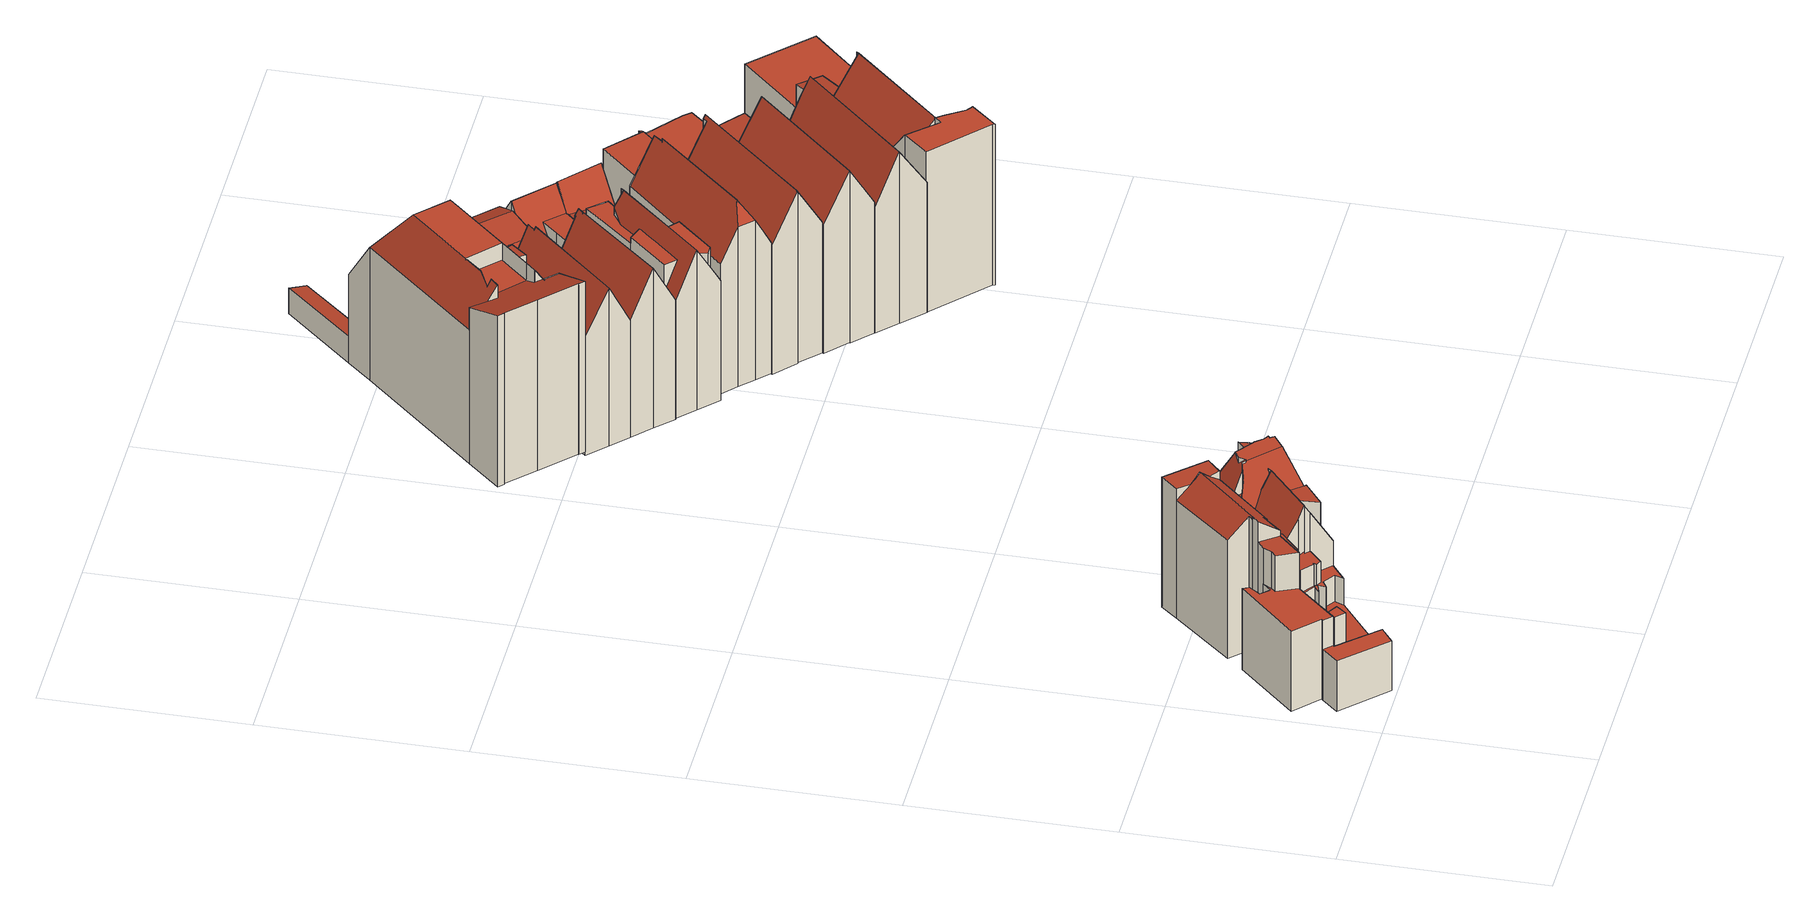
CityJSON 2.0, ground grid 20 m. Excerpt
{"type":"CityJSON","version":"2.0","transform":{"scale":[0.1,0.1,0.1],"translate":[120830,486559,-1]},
"CityObjects":{
"building1":{"type":"Building","attributes":{"b3_bag_bag_overlap":0,"b3_bouwlagen":4,"b3_dak_type":"slanted","b3_extrusie":"standard","b3_h_dak_50p":14.13,"b3_h_dak_70p":14.96,"b3_h_dak_max":15.8,"b3_h_dak_min":6.32,"b3_h_maaiveld":0.836,"b3_h_nok":15.84,"b3_is_glas_dak":false,"b3_kas_warenhuis":false,"b3_kwaliteitsindicator":true,"b3_mutatie_ahn3_ahn4":false,"b3_mutatie_ahn4_ahn5":false,"b3_n_nok":1,"b3_n_vlakken":7,"b3_opp_buitenmuur":381.41,"b3_opp_dak_plat":35.14,"b3_opp_dak_schuin":68.8,"b3_opp_grond":99,"b3_opp_scheidingsmuur":389.23,"b3_rmse_lod12":4.24,"b3_rmse_lod13":0.723,"b3_rmse_lod22":0.461,"b3_t_run":48,"b3_val3dity_lod12":"[]","b3_val3dity_lod13":"[]","b3_val3dity_lod22":"[]","b3_volume_lod12":1399.42,"b3_volume_lod13":1153.35,"b3_volume_lod22":1132.03,"geconstateerd":false,"oorspronkelijkbouwjaar":1750,"status":"Pand in gebruik"},"children":["building1-1"]},
"building1-1":{"type":"BuildingPart","parents":["building1"],"geometry":[{"type":"Solid","lod":"2.2","boundaries":[[[[0,1,2,3,4,5,6,7,8,9,10,11,12,13,14,15,16,17,18,19,20,21,22,23,24]],[[25,1,0,26]],[[27,11,10,28]],[[28,10,9,29,30]],[[31,23,22,32]],[[33,14,13,34]],[[30,29,35,36]],[[34,13,12,37]],[[38,16,15,39]],[[39,15,14,33]],[[37,12,11,27]],[[29,9,8,40]],[[40,8,7,41]],[[32,22,21,42,43]],[[41,7,6,44]],[[44,6,5,45]],[[46,47,3,2,48]],[[45,5,4,35]],[[49,50,47,46]],[[36,35,4,3,47]],[[51,52,48,53]],[[52,17,16,38,54]],[[55,56,50,49]],[[54,38,56,55]],[[57,58,59,60]],[[60,59,61]],[[43,42,61]],[[42,21,20,62]],[[63,64,65]],[[58,57,65]],[[26,0,24,63]],[[64,63,24,23,31]],[[66,19,18,67]],[[62,20,19,66]],[[53,48,2,1,25]],[[67,68,69]],[[68,67,18,17,52,51]],[[45,35,29,40,41,44]],[[54,55,49,46,48,52]],[[56,38,39,33,34,37,27,28,30,36,47,50]],[[64,31,32,43,61,59,58,65]],[[69,57,60,61,42,62,66,67]],[[57,69,68,51,53,25,26,63,65]]]],"semantics":{"surfaces":[{"type":"GroundSurface"},{"type":"WallSurface","on_footprint_edge":true},{"type":"WallSurface","on_footprint_edge":false},{"type":"RoofSurface","b3_azimut":187.4,"b3_h_dak_50p":6.36,"b3_h_dak_70p":6.37,"b3_h_dak_max":9.6,"b3_h_dak_min":6.3,"b3_hellingshoek":1.39},{"type":"RoofSurface","b3_azimut":199.62,"b3_h_dak_50p":13.68,"b3_h_dak_70p":13.71,"b3_h_dak_max":15.72,"b3_h_dak_min":13.57,"b3_hellingshoek":3.02},{"type":"RoofSurface","b3_azimut":147.92,"b3_h_dak_50p":9.68,"b3_h_dak_70p":9.71,"b3_h_dak_max":13.72,"b3_h_dak_min":9.58,"b3_hellingshoek":1.77},{"type":"RoofSurface","b3_azimut":185.52,"b3_h_dak_50p":15.07,"b3_h_dak_70p":15.12,"b3_h_dak_max":15.73,"b3_h_dak_min":14.92,"b3_hellingshoek":4.12},{"type":"RoofSurface","b3_azimut":312.78,"b3_h_dak_50p":14.79,"b3_h_dak_70p":15.22,"b3_h_dak_max":16.11,"b3_h_dak_min":13.62,"b3_hellingshoek":38.45},{"type":"RoofSurface","b3_azimut":132.99,"b3_h_dak_50p":15.12,"b3_h_dak_70p":15.53,"b3_h_dak_max":16.24,"b3_h_dak_min":14.11,"b3_hellingshoek":37.46}],"values":[[0,1,1,1,1,1,2,1,1,1,1,1,1,1,1,1,1,1,2,1,2,1,2,2,2,2,2,1,2,2,1,1,1,1,1,2,1,3,4,5,6,7,8]]}}]},
"building2":{"type":"Building","attributes":{"b3_bag_bag_overlap":0,"b3_bouwlagen":4,"b3_dak_type":"slanted","b3_extrusie":"standard","b3_h_dak_50p":12.1,"b3_h_dak_70p":13.49,"b3_h_dak_max":16.18,"b3_h_dak_min":3.87,"b3_h_maaiveld":0.854,"b3_h_nok":15.25,"b3_is_glas_dak":false,"b3_kas_warenhuis":false,"b3_kwaliteitsindicator":true,"b3_mutatie_ahn3_ahn4":false,"b3_mutatie_ahn4_ahn5":false,"b3_n_nok":8,"b3_n_vlakken":19,"b3_opp_buitenmuur":239.3,"b3_opp_dak_plat":61.5,"b3_opp_dak_schuin":154.67,"b3_opp_grond":138.57,"b3_opp_scheidingsmuur":312.72,"b3_rmse_lod12":5.11,"b3_rmse_lod13":1.5,"b3_rmse_lod22":0.509,"b3_t_run":100,"b3_val3dity_lod12":"[]","b3_val3dity_lod13":"[]","b3_val3dity_lod22":"[]","b3_volume_lod12":1729.36,"b3_volume_lod13":1320.5,"b3_volume_lod22":1227.94,"geconstateerd":false,"oorspronkelijkbouwjaar":1892,"status":"Pand in gebruik"},"children":["building2-1"]},
"building2-1":{"type":"BuildingPart","parents":["building2"],"geometry":[{"type":"Solid","lod":"2.2","boundaries":[[[[70,71,72,73,74,75,76,77,78,79,80,81,82,83,84,85,86,87,88,89,90]],[[91,87,86,92,93]],[[94,77,76,95]],[[96,97,98,99]],[[100,101,102]],[[103,75,74,104]],[[105,106,104,107]],[[108,109,78,77,94]],[[109,108,110]],[[111,79,78,109]],[[112,113,114]],[[115,116,114]],[[117,82,81,112]],[[118,119,120,121]],[[95,76,75,103,122]],[[123,124,125]],[[126,84,83,123]],[[127,128,129,130]],[[116,131,132]],[[133,88,87,91]],[[134,135,97,96]],[[136,137,138,139]],[[140,141,89,88,133,142]],[[142,133,143]],[[92,86,85,144]],[[93,92,145]],[[131,116,115,146,147]],[[148,80,79,111]],[[141,140,149]],[[150,71,70,151]],[[130,129,152]],[[153,126,101]],[[154,155,156,157]],[[119,158,159,160]],[[137,161,162,163,164]],[[165,166,161,137,136]],[[122,103,166,165]],[[167,160,159,168,169]],[[164,163,160,167]],[[121,120,170,171]],[[172,144,85,84,126,153]],[[124,123,83,82,117]],[[113,112,81,80,148]],[[147,146,173]],[[107,104,74,73,174]],[[174,73,72,175,176]],[[177,178,155,154]],[[99,98,178,177]],[[176,175,106,105]],[[175,72,71,150]],[[179,180,181]],[[182,183,184]],[[144,172,184]],[[185,183,182,186,187]],[[188,171,170,189,190]],[[190,189,90,89,141]],[[139,138,191,192]],[[193,194,195,196]],[[192,191,194,193]],[[163,162,135,134]],[[169,168,158,119,118]],[[196,195,171,188]],[[197,198,199,200]],[[200,199,183,185]],[[180,179,201,202]],[[202,201,203]],[[204,151,70,90,189]],[[205,206,151,204]],[[157,156,206,205]],[[198,197,145]],[[187,186,207,208]],[[208,207,101,100]],[[128,127,102]],[[139,110,108,94,95,122,165,136]],[[173,146,115,114,113,148]],[[198,145,92,144,184,183,199]],[[209,149,140,142,143]],[[176,105,107,174]],[[158,168,159]],[[171,195,194,191,138,137,164,167,169,118,121]],[[203,201,179,181,209,143,210,132,131,147,173,148,111]],[[101,207,186,182,184,172,153]],[[193,202,203,111,109,110,139,192]],[[206,156,155,178,98,97,135,162,161,166,103,104,106,175,150,151]],[[157,205,204,189,170,120,119,160,163,134,96,99,177,154]],[[145,197,210,143,133,91,93]],[[128,125,124,117,112,114,116,132,152,129]],[[102,127,130,152,132,210,197,200,185,187,208,100]],[[128,102,101,126,123,125]],[[202,193,196,188,190,141,149,209,181,180]]]],"semantics":{"surfaces":[{"type":"GroundSurface"},{"type":"WallSurface","on_footprint_edge":true},{"type":"WallSurface","on_footprint_edge":false},{"type":"RoofSurface","b3_azimut":145.91,"b3_h_dak_50p":11.88,"b3_h_dak_70p":11.9,"b3_h_dak_max":11.94,"b3_h_dak_min":11.81,"b3_hellingshoek":3.47},{"type":"RoofSurface","b3_azimut":315.85,"b3_h_dak_50p":12.39,"b3_h_dak_70p":12.49,"b3_h_dak_max":14.19,"b3_h_dak_min":12.15,"b3_hellingshoek":18.61},{"type":"RoofSurface","b3_azimut":44.03,"b3_h_dak_50p":12.51,"b3_h_dak_70p":13.35,"b3_h_dak_max":15.03,"b3_h_dak_min":11.61,"b3_hellingshoek":67.58},{"type":"RoofSurface","b3_azimut":169.64,"b3_h_dak_50p":12.13,"b3_h_dak_70p":12.18,"b3_h_dak_max":12.49,"b3_h_dak_min":12.04,"b3_hellingshoek":5.06},{"type":"RoofSurface","b3_azimut":192.62,"b3_h_dak_50p":9.6,"b3_h_dak_70p":9.6,"b3_h_dak_max":9.6,"b3_h_dak_min":9.59,"b3_hellingshoek":0.715},{"type":"RoofSurface","b3_azimut":165.5,"b3_h_dak_50p":3.93,"b3_h_dak_70p":3.93,"b3_h_dak_max":3.93,"b3_h_dak_min":3.93,"b3_hellingshoek":0.334},{"type":"RoofSurface","b3_azimut":196.33,"b3_h_dak_50p":9.4,"b3_h_dak_70p":9.49,"b3_h_dak_max":14.71,"b3_h_dak_min":9.19,"b3_hellingshoek":10.81},{"type":"RoofSurface","b3_azimut":223.68,"b3_h_dak_50p":14.38,"b3_h_dak_70p":15.28,"b3_h_dak_max":16.4,"b3_h_dak_min":10.93,"b3_hellingshoek":69.11},{"type":"RoofSurface","b3_azimut":139.84,"b3_h_dak_50p":15.31,"b3_h_dak_70p":15.48,"b3_h_dak_max":16.11,"b3_h_dak_min":14.69,"b3_hellingshoek":23.61},{"type":"RoofSurface","b3_azimut":316.76,"b3_h_dak_50p":12.42,"b3_h_dak_70p":13.35,"b3_h_dak_max":15.32,"b3_h_dak_min":9.25,"b3_hellingshoek":55.37},{"type":"RoofSurface","b3_azimut":165.5,"b3_h_dak_50p":3.92,"b3_h_dak_70p":3.93,"b3_h_dak_max":11.86,"b3_h_dak_min":3.9,"b3_hellingshoek":0.334},{"type":"RoofSurface","b3_azimut":78.49,"b3_h_dak_50p":6.77,"b3_h_dak_70p":6.79,"b3_h_dak_max":12.94,"b3_h_dak_min":6.75,"b3_hellingshoek":0.917},{"type":"RoofSurface","b3_azimut":143.99,"b3_h_dak_50p":13.69,"b3_h_dak_70p":14.41,"b3_h_dak_max":16.83,"b3_h_dak_min":11.99,"b3_hellingshoek":67.69},{"type":"RoofSurface","b3_azimut":314.99,"b3_h_dak_50p":12.49,"b3_h_dak_70p":13.34,"b3_h_dak_max":16.12,"b3_h_dak_min":10.78,"b3_hellingshoek":67.5},{"type":"RoofSurface","b3_azimut":142.58,"b3_h_dak_50p":16.12,"b3_h_dak_70p":16.12,"b3_h_dak_max":16.83,"b3_h_dak_min":16.11,"b3_hellingshoek":0.256},{"type":"RoofSurface","b3_azimut":44.03,"b3_h_dak_50p":13.17,"b3_h_dak_70p":14.05,"b3_h_dak_max":16.12,"b3_h_dak_min":11.4,"b3_hellingshoek":67.58},{"type":"RoofSurface","b3_azimut":139.37,"b3_h_dak_50p":13.02,"b3_h_dak_70p":14,"b3_h_dak_max":15.32,"b3_h_dak_min":9.57,"b3_hellingshoek":58.54}],"values":[[0,1,1,2,2,1,2,1,2,1,2,2,1,2,1,2,1,2,2,1,2,2,1,2,1,2,2,1,2,1,2,2,2,2,2,2,2,2,2,2,1,1,1,2,1,1,2,2,2,1,2,2,2,2,2,1,2,2,2,2,2,2,2,2,2,2,1,2,2,2,2,2,2,3,4,5,6,7,8,9,10,11,12,13,14,15,16,17,18,19]]}}]},
"building3":{"type":"Building","attributes":{"b3_bag_bag_overlap":0,"b3_bouwlagen":3,"b3_dak_type":"slanted","b3_extrusie":"standard","b3_h_dak_50p":17.86,"b3_h_dak_70p":18.71,"b3_h_dak_max":19.26,"b3_h_dak_min":3.04,"b3_h_maaiveld":0.318,"b3_h_nok":16.88,"b3_is_glas_dak":false,"b3_kas_warenhuis":false,"b3_kwaliteitsindicator":true,"b3_mutatie_ahn3_ahn4":false,"b3_mutatie_ahn4_ahn5":false,"b3_n_nok":2,"b3_n_vlakken":11,"b3_opp_buitenmuur":616.09,"b3_opp_dak_plat":53.57,"b3_opp_dak_schuin":261.73,"b3_opp_grond":215.18,"b3_opp_scheidingsmuur":554.99,"b3_rmse_lod12":4.55,"b3_rmse_lod13":1.47,"b3_rmse_lod22":0.242,"b3_t_run":143,"b3_val3dity_lod12":"[]","b3_val3dity_lod13":"[]","b3_val3dity_lod22":"[]","b3_volume_lod12":3930.23,"b3_volume_lod13":3678.54,"b3_volume_lod22":3470.04,"geconstateerd":false,"oorspronkelijkbouwjaar":1905,"status":"Pand in gebruik"},"children":["building3-1"]},
"building3-1":{"type":"BuildingPart","parents":["building3"],"geometry":[{"type":"Solid","lod":"2.2","boundaries":[[[[211,212,213,214,215,216,217,218,219,220,221,222,223,224,225,226,227,228,229,230,231,232,233,234,235]],[[236,237,238,239]],[[240,224,223,241]],[[242,243,215,214,244]],[[245,212,211,246]],[[246,211,235,247]],[[248,249,222,221,250]],[[251,232,231,252]],[[253,233,232,251]],[[254,255,256,257]],[[255,219,218,258]],[[259,225,224,240]],[[260,217,216,261]],[[261,216,215,243]],[[257,256,243,242]],[[262,230,229,238]],[[252,231,230,262,263]],[[241,223,222,249]],[[264,226,225,259]],[[265,266,267]],[[268,264,269,270]],[[266,228,227,271]],[[239,238,229,228,266,265]],[[272,273,274,275]],[[276,277,273,272]],[[278,279,280]],[[263,262,280]],[[271,281,282]],[[281,271,227,226,264,268]],[[283,284,285]],[[286,287,285]],[[275,274,288,289]],[[289,288,290,291]],[[292,234,233,253]],[[291,290,279,278]],[[244,214,213,286]],[[258,218,217,260]],[[270,269,249,248]],[[287,286,213,212,245]],[[284,283,293,294]],[[294,293,295,296]],[[247,235,234,292]],[[296,295,277,276]],[[237,236,297]],[[298,220,219,255,254]],[[250,221,220,298]],[[299,275,289,291,278,280,262,238,237,297,267,266,271,282]],[[258,260,261,243,256,255]],[[249,269,264,259,240,241]],[[277,295,293,288,274,273]],[[247,292,253,251,252,263,280,279,290,288,293,283,285,287,245,246]],[[296,276,272,300,244,286,285,284,294]],[[297,236,239,265,267]],[[275,299,300,272]],[[250,298,254,257,242,244,300,299,282,281,268,270,248]]]],"semantics":{"surfaces":[{"type":"GroundSurface"},{"type":"WallSurface","on_footprint_edge":false},{"type":"WallSurface","on_footprint_edge":true},{"type":"RoofSurface","b3_azimut":133.04,"b3_h_dak_50p":17.48,"b3_h_dak_70p":18.35,"b3_h_dak_max":19.66,"b3_h_dak_min":15.17,"b3_hellingshoek":56.88},{"type":"RoofSurface","b3_azimut":127.52,"b3_h_dak_50p":3.09,"b3_h_dak_70p":3.11,"b3_h_dak_max":9.96,"b3_h_dak_min":3.01,"b3_hellingshoek":3.76},{"type":"RoofSurface","b3_azimut":105.85,"b3_h_dak_50p":11.78,"b3_h_dak_70p":11.79,"b3_h_dak_max":14.45,"b3_h_dak_min":11.75,"b3_hellingshoek":1.34},{"type":"RoofSurface","b3_azimut":127.1,"b3_h_dak_50p":17.34,"b3_h_dak_70p":17.37,"b3_h_dak_max":19.61,"b3_h_dak_min":17.28,"b3_hellingshoek":1.45},{"type":"RoofSurface","b3_azimut":43.76,"b3_h_dak_50p":18.38,"b3_h_dak_70p":18.69,"b3_h_dak_max":19.65,"b3_h_dak_min":17.3,"b3_hellingshoek":20.01},{"type":"RoofSurface","b3_azimut":313.31,"b3_h_dak_50p":16.77,"b3_h_dak_70p":17.64,"b3_h_dak_max":19.15,"b3_h_dak_min":14.48,"b3_hellingshoek":55.29},{"type":"RoofSurface","b3_azimut":98.52,"b3_h_dak_50p":16.78,"b3_h_dak_70p":16.79,"b3_h_dak_max":17.23,"b3_h_dak_min":16.67,"b3_hellingshoek":5.09},{"type":"RoofSurface","b3_azimut":32.12,"b3_h_dak_50p":19.13,"b3_h_dak_70p":19.14,"b3_h_dak_max":19.66,"b3_h_dak_min":19.11,"b3_hellingshoek":0.297},{"type":"RoofSurface","b3_azimut":43.42,"b3_h_dak_50p":15.81,"b3_h_dak_70p":16.86,"b3_h_dak_max":19.11,"b3_h_dak_min":9.9,"b3_hellingshoek":56.08}],"values":[[0,1,2,2,2,2,2,2,2,1,2,2,2,2,1,2,2,2,2,1,1,2,2,1,1,1,1,1,2,1,1,1,1,2,1,2,2,1,2,1,1,2,1,1,2,2,3,4,5,6,7,8,9,10,11]]}}]},
"building4":{"type":"Building","attributes":{"b3_bag_bag_overlap":0,"b3_bouwlagen":4,"b3_dak_type":"slanted","b3_extrusie":"standard","b3_h_dak_50p":14.08,"b3_h_dak_70p":15.14,"b3_h_dak_max":17.03,"b3_h_dak_min":11.99,"b3_h_maaiveld":-0.053,"b3_h_nok":17.41,"b3_is_glas_dak":false,"b3_kas_warenhuis":false,"b3_kwaliteitsindicator":true,"b3_mutatie_ahn3_ahn4":false,"b3_mutatie_ahn4_ahn5":false,"b3_n_nok":5,"b3_n_vlakken":8,"b3_opp_buitenmuur":299.08,"b3_opp_dak_plat":0,"b3_opp_dak_schuin":185.13,"b3_opp_grond":108.22,"b3_opp_scheidingsmuur":509.55,"b3_rmse_lod12":1.56,"b3_rmse_lod13":1.56,"b3_rmse_lod22":0.379,"b3_t_run":54,"b3_val3dity_lod12":"[]","b3_val3dity_lod13":"[]","b3_val3dity_lod22":"[]","b3_volume_lod12":1628.26,"b3_volume_lod13":1628.26,"b3_volume_lod22":1541.67,"geconstateerd":false,"oorspronkelijkbouwjaar":1684,"status":"Pand in gebruik"},"children":["building4-1"]},
"building4-1":{"type":"BuildingPart","parents":["building4"],"geometry":[{"type":"Solid","lod":"2.2","boundaries":[[[[301,302,303,304,305,306,307,308,309,310,311,312,313,314,315,316,317,318,319,320,321,322]],[[323,312,311,324]],[[324,311,310,325]],[[326,316,315,327]],[[328,302,301,329]],[[330,303,302,328]],[[329,301,322,331]],[[331,322,321,332]],[[333,304,303,330]],[[334,317,316,326]],[[335,320,319,336,337]],[[327,315,314,338]],[[339,334,340]],[[341,309,308,342]],[[343,318,317,334,339]],[[336,319,318,343]],[[344,306,305,345]],[[337,336,346,347]],[[338,314,313,348]],[[325,310,309,341]],[[349,344,350,351]],[[351,350,347,352]],[[353,354,307,306,344,349]],[[352,347,346,355,356]],[[348,313,312,323]],[[342,308,307,354]],[[356,355,354,353]],[[345,305,304,333]],[[332,321,320,335]],[[338,341,342,327]],[[341,338,348,325]],[[348,323,324,325]],[[340,355,346,336,343,339]],[[354,355,340,334,326,327,342]],[[356,353,349,351,352]],[[333,332,335,337,347,350,344,345]],[[332,333,330,328,329,331]]]],"semantics":{"surfaces":[{"type":"GroundSurface"},{"type":"WallSurface","on_footprint_edge":true},{"type":"WallSurface","on_footprint_edge":false},{"type":"RoofSurface","b3_azimut":218.16,"b3_h_dak_50p":13.87,"b3_h_dak_70p":14,"b3_h_dak_max":14.22,"b3_h_dak_min":13.57,"b3_hellingshoek":9.9},{"type":"RoofSurface","b3_azimut":45.22,"b3_h_dak_50p":13.7,"b3_h_dak_70p":13.83,"b3_h_dak_max":14.21,"b3_h_dak_min":13.3,"b3_hellingshoek":20.63},{"type":"RoofSurface","b3_azimut":44.73,"b3_h_dak_50p":12.19,"b3_h_dak_70p":12.65,"b3_h_dak_max":13.3,"b3_h_dak_min":10.81,"b3_hellingshoek":52.71},{"type":"RoofSurface","b3_azimut":135.16,"b3_h_dak_50p":11.13,"b3_h_dak_70p":11.69,"b3_h_dak_max":16.41,"b3_h_dak_min":10.96,"b3_hellingshoek":5.47},{"type":"RoofSurface","b3_azimut":223.35,"b3_h_dak_50p":12.29,"b3_h_dak_70p":13.02,"b3_h_dak_max":15.16,"b3_h_dak_min":9.43,"b3_hellingshoek":63.4},{"type":"RoofSurface","b3_azimut":131.54,"b3_h_dak_50p":15.19,"b3_h_dak_70p":15.3,"b3_h_dak_max":15.33,"b3_h_dak_min":15.16,"b3_hellingshoek":20.13},{"type":"RoofSurface","b3_azimut":313.58,"b3_h_dak_50p":14.86,"b3_h_dak_70p":15.8,"b3_h_dak_max":18.04,"b3_h_dak_min":12.12,"b3_hellingshoek":59.41},{"type":"RoofSurface","b3_azimut":133.22,"b3_h_dak_50p":15.62,"b3_h_dak_70p":16.55,"b3_h_dak_max":18.04,"b3_h_dak_min":12.9,"b3_hellingshoek":62.53}],"values":[[0,1,1,1,1,1,1,1,1,1,1,1,2,1,1,1,1,2,1,1,2,2,1,2,1,1,2,1,1,3,4,5,6,7,8,9,10]]}}]},
"building5":{"type":"Building","attributes":{"b3_bag_bag_overlap":0,"b3_bouwlagen":5,"b3_dak_type":"slanted","b3_extrusie":"standard","b3_h_dak_50p":13.97,"b3_h_dak_70p":15.01,"b3_h_dak_max":17.18,"b3_h_dak_min":10.15,"b3_h_maaiveld":-0.059,"b3_h_nok":17.38,"b3_is_glas_dak":false,"b3_kas_warenhuis":false,"b3_kwaliteitsindicator":true,"b3_mutatie_ahn3_ahn4":false,"b3_mutatie_ahn4_ahn5":false,"b3_n_nok":5,"b3_n_vlakken":13,"b3_opp_buitenmuur":270.31,"b3_opp_dak_plat":17.09,"b3_opp_dak_schuin":175.7,"b3_opp_grond":104.46,"b3_opp_scheidingsmuur":490.87,"b3_rmse_lod12":2.21,"b3_rmse_lod13":1.91,"b3_rmse_lod22":0.415,"b3_t_run":58,"b3_val3dity_lod12":"[]","b3_val3dity_lod13":"[]","b3_val3dity_lod22":"[]","b3_volume_lod12":1576.91,"b3_volume_lod13":1564.55,"b3_volume_lod22":1456.34,"geconstateerd":false,"oorspronkelijkbouwjaar":1895,"status":"Pand in gebruik"},"children":["building5-1"]},
"building5-1":{"type":"BuildingPart","parents":["building5"],"geometry":[{"type":"Solid","lod":"2.2","boundaries":[[[[357,358,359,303,302,360,361,362,363,364,365,366,312,367,368,369]],[[370,312,366,371]],[[372,363,362,373]],[[374,375,376,373,377]],[[378,367,312,370]],[[379,364,363,372]],[[377,373,362,361,380]],[[380,361,360,381]],[[382,358,357,383,384]],[[385,365,364,379]],[[381,360,302,386]],[[386,302,303,387]],[[387,303,359,388]],[[389,369,368,390]],[[388,359,358,382]],[[390,368,367,378]],[[391,392,393]],[[371,366,365,385,394]],[[384,383,395,396]],[[383,357,369,389]],[[396,395,397,398]],[[398,397,375,374]],[[394,385,399]],[[392,391,376,375]],[[390,378,370,371]],[[396,398,388,382,384]],[[398,374,377,380,381,386,387,388]],[[394,399,391,393,389,390,371]],[[376,391,399,385,379,372,373]],[[392,375,397,395,383,389,393]]]],"semantics":{"surfaces":[{"type":"GroundSurface"},{"type":"WallSurface","on_footprint_edge":true},{"type":"WallSurface","on_footprint_edge":false},{"type":"RoofSurface","b3_azimut":43.26,"b3_h_dak_50p":11.96,"b3_h_dak_70p":13.06,"b3_h_dak_max":15.34,"b3_h_dak_min":9.14,"b3_hellingshoek":57.43},{"type":"RoofSurface","b3_azimut":132.39,"b3_h_dak_50p":15.5,"b3_h_dak_70p":16.45,"b3_h_dak_max":18.12,"b3_h_dak_min":12.91,"b3_hellingshoek":61.65},{"type":"RoofSurface","b3_azimut":313.47,"b3_h_dak_50p":14.8,"b3_h_dak_70p":15.83,"b3_h_dak_max":18.12,"b3_h_dak_min":12.13,"b3_hellingshoek":61.79},{"type":"RoofSurface","b3_azimut":223.88,"b3_h_dak_50p":13.52,"b3_h_dak_70p":14.16,"b3_h_dak_max":15.34,"b3_h_dak_min":9.71,"b3_hellingshoek":57.64},{"type":"RoofSurface","b3_azimut":253.09,"b3_h_dak_50p":9.36,"b3_h_dak_70p":9.74,"b3_h_dak_max":12.58,"b3_h_dak_min":9.35,"b3_hellingshoek":0.475},{"type":"RoofSurface","b3_azimut":72.43,"b3_h_dak_50p":12.57,"b3_h_dak_70p":12.57,"b3_h_dak_max":17.22,"b3_h_dak_min":12.55,"b3_hellingshoek":0.301}],"values":[[0,1,1,2,1,1,1,1,1,1,1,1,1,1,1,1,2,1,2,1,2,2,2,2,3,4,5,6,7,8]]}}]},
"building6":{"type":"Building","attributes":{"b3_bag_bag_overlap":0,"b3_bouwlagen":4,"b3_dak_type":"slanted","b3_extrusie":"standard","b3_h_dak_50p":15.22,"b3_h_dak_70p":15.97,"b3_h_dak_max":17.69,"b3_h_dak_min":12.21,"b3_h_maaiveld":-0.022,"b3_h_nok":17.67,"b3_is_glas_dak":false,"b3_kas_warenhuis":false,"b3_kwaliteitsindicator":true,"b3_mutatie_ahn3_ahn4":false,"b3_mutatie_ahn4_ahn5":false,"b3_n_nok":2,"b3_n_vlakken":12,"b3_opp_buitenmuur":305.35,"b3_opp_dak_plat":26.47,"b3_opp_dak_schuin":162.51,"b3_opp_grond":101.98,"b3_opp_scheidingsmuur":472.76,"b3_rmse_lod12":3.66,"b3_rmse_lod13":2.72,"b3_rmse_lod22":1.55,"b3_t_run":64,"b3_val3dity_lod12":"[]","b3_val3dity_lod13":"[]","b3_val3dity_lod22":"[]","b3_volume_lod12":1630.18,"b3_volume_lod13":1550.58,"b3_volume_lod22":1446.48,"geconstateerd":false,"oorspronkelijkbouwjaar":1905,"status":"Pand in gebruik"},"children":["building6-1"]},
"building6-1":{"type":"BuildingPart","parents":["building6"],"geometry":[{"type":"Solid","lod":"2.2","boundaries":[[[[400,401,402,403,404,405,406,407,408,409,410,411,412,413]],[[414,411,410,415]],[[416,412,411,414]],[[417,418,413,412,416,419]],[[419,416,420]],[[421,422,400,413,418]],[[423,406,405,424]],[[415,410,409,425]],[[426,427,428]],[[429,404,403,430]],[[430,403,402,431]],[[424,405,404,429]],[[432,433,422,421]],[[427,407,406,423,434]],[[435,436,437,433,432]],[[433,437,438,439]],[[440,441,442]],[[443,444,441,440]],[[434,423,445,446,447]],[[447,446,444,443]],[[446,445,436,435]],[[431,402,401,448]],[[448,401,400,422]],[[439,438,449]],[[450,451,452]],[[451,450,453,454]],[[454,453,408,407,427,426]],[[425,409,408,453]],[[455,456,418,417]],[[456,455,457]],[[449,438,437,436,445,423,424,431,448]],[[431,424,429,430]],[[439,449,448,422,433]],[[454,426,428,452,451]],[[457,455,417,419,420]],[[418,456,442,441,444,446,435,432,421]],[[415,443,440,442,456,457,420,416,414]],[[443,415,425,453,450,452,428,427,434,447]]]],"semantics":{"surfaces":[{"type":"GroundSurface"},{"type":"WallSurface","on_footprint_edge":true},{"type":"WallSurface","on_footprint_edge":false},{"type":"RoofSurface","b3_azimut":223.67,"b3_h_dak_50p":12.44,"b3_h_dak_70p":13.98,"b3_h_dak_max":16.81,"b3_h_dak_min":4.44,"b3_hellingshoek":57.54},{"type":"RoofSurface","b3_azimut":41.86,"b3_h_dak_50p":13.31,"b3_h_dak_70p":14.08,"b3_h_dak_max":15.73,"b3_h_dak_min":11.78,"b3_hellingshoek":58.46},{"type":"RoofSurface","b3_azimut":112.25,"b3_h_dak_50p":12.47,"b3_h_dak_70p":12.51,"b3_h_dak_max":15.07,"b3_h_dak_min":12.31,"b3_hellingshoek":3.83},{"type":"RoofSurface","b3_azimut":322.01,"b3_h_dak_50p":15.99,"b3_h_dak_70p":16,"b3_h_dak_max":16.22,"b3_h_dak_min":15.96,"b3_hellingshoek":1.91},{"type":"RoofSurface","b3_azimut":33.96,"b3_h_dak_50p":15.93,"b3_h_dak_70p":15.94,"b3_h_dak_max":15.96,"b3_h_dak_min":15.91,"b3_hellingshoek":0.51},{"type":"RoofSurface","b3_azimut":359.88,"b3_h_dak_50p":15.11,"b3_h_dak_70p":15.12,"b3_h_dak_max":16.51,"b3_h_dak_min":15.05,"b3_hellingshoek":1.41},{"type":"RoofSurface","b3_azimut":313.05,"b3_h_dak_50p":16.12,"b3_h_dak_70p":16.66,"b3_h_dak_max":18.26,"b3_h_dak_min":12.88,"b3_hellingshoek":63.62},{"type":"RoofSurface","b3_azimut":132.74,"b3_h_dak_50p":16.23,"b3_h_dak_70p":16.99,"b3_h_dak_max":18.26,"b3_h_dak_min":13.21,"b3_hellingshoek":59.84}],"values":[[0,1,1,1,2,1,1,1,2,1,1,1,2,1,2,2,2,2,2,2,2,1,1,2,2,2,1,1,2,2,3,4,5,6,7,8,9,10]]}}]},
"building7":{"type":"Building","attributes":{"b3_bag_bag_overlap":0,"b3_bouwlagen":5,"b3_dak_type":"slanted","b3_extrusie":"standard","b3_h_dak_50p":17.22,"b3_h_dak_70p":18.27,"b3_h_dak_max":19.87,"b3_h_dak_min":6.37,"b3_h_maaiveld":0.748,"b3_h_nok":19.99,"b3_is_glas_dak":false,"b3_kas_warenhuis":false,"b3_kwaliteitsindicator":true,"b3_mutatie_ahn3_ahn4":false,"b3_mutatie_ahn4_ahn5":false,"b3_n_nok":3,"b3_n_vlakken":8,"b3_opp_buitenmuur":293.18,"b3_opp_dak_plat":23.52,"b3_opp_dak_schuin":153.32,"b3_opp_grond":100.98,"b3_opp_scheidingsmuur":396.33,"b3_rmse_lod12":6.16,"b3_rmse_lod13":2.03,"b3_rmse_lod22":1.25,"b3_t_run":48,"b3_val3dity_lod12":"[]","b3_val3dity_lod13":"[]","b3_val3dity_lod22":"[]","b3_volume_lod12":1762.75,"b3_volume_lod13":1505.02,"b3_volume_lod22":1434.64,"geconstateerd":false,"oorspronkelijkbouwjaar":1672,"status":"Pand in gebruik"},"children":["building7-1"]},
"building7-1":{"type":"BuildingPart","parents":["building7"],"geometry":[{"type":"Solid","lod":"2.2","boundaries":[[[[458,459,460,461,462,463,464,465,466,467,468,469]],[[470,464,463,471]],[[472,465,464,470]],[[473,474,475,476]],[[471,463,462,477]],[[478,479,480,481]],[[477,462,461,482]],[[482,461,460,483]],[[484,485,459,458,486]],[[481,480,474,473]],[[479,466,465,472]],[[487,469,468,488]],[[488,468,467,489]],[[489,467,466,479,478]],[[490,491,492]],[[486,458,469,487]],[[483,460,459,485]],[[476,475,485,484]],[[492,487,488,490]],[[485,475,474,480,479,472,470,471,477,482,483]],[[481,491,490,488,489,478]],[[476,484,486,487,492,491,481,473]]]],"semantics":{"surfaces":[{"type":"GroundSurface"},{"type":"WallSurface","on_footprint_edge":true},{"type":"WallSurface","on_footprint_edge":false},{"type":"RoofSurface","b3_azimut":223.9,"b3_h_dak_50p":18.73,"b3_h_dak_70p":19.05,"b3_h_dak_max":19.77,"b3_h_dak_min":18.38,"b3_hellingshoek":42.83},{"type":"RoofSurface","b3_azimut":49.28,"b3_h_dak_50p":6.41,"b3_h_dak_70p":6.42,"b3_h_dak_max":20.2,"b3_h_dak_min":6.38,"b3_hellingshoek":0.377},{"type":"RoofSurface","b3_azimut":132.72,"b3_h_dak_50p":17.77,"b3_h_dak_70p":18.88,"b3_h_dak_max":20.62,"b3_h_dak_min":14.98,"b3_hellingshoek":61.81},{"type":"RoofSurface","b3_azimut":312.91,"b3_h_dak_50p":17.31,"b3_h_dak_70p":18.32,"b3_h_dak_max":20.62,"b3_h_dak_min":14.62,"b3_hellingshoek":58.1}],"values":[[0,1,1,2,1,2,1,1,1,2,1,1,1,1,2,1,1,2,3,4,5,6]]}}]},
"building8":{"type":"Building","attributes":{"b3_bag_bag_overlap":0,"b3_bouwlagen":5,"b3_dak_type":"slanted","b3_extrusie":"standard","b3_h_dak_50p":16.37,"b3_h_dak_70p":17.73,"b3_h_dak_max":19.78,"b3_h_dak_min":8.9,"b3_h_maaiveld":0.692,"b3_h_nok":19.8,"b3_is_glas_dak":false,"b3_kas_warenhuis":false,"b3_kwaliteitsindicator":true,"b3_mutatie_ahn3_ahn4":false,"b3_mutatie_ahn4_ahn5":false,"b3_n_nok":2,"b3_n_vlakken":9,"b3_opp_buitenmuur":357.13,"b3_opp_dak_plat":43.56,"b3_opp_dak_schuin":162.34,"b3_opp_grond":128.2,"b3_opp_scheidingsmuur":508.49,"b3_rmse_lod12":5.26,"b3_rmse_lod13":1.3,"b3_rmse_lod22":0.228,"b3_t_run":70,"b3_val3dity_lod12":"[]","b3_val3dity_lod13":"[]","b3_val3dity_lod22":"[]","b3_volume_lod12":2174.53,"b3_volume_lod13":1800.28,"b3_volume_lod22":1738.89,"geconstateerd":false,"oorspronkelijkbouwjaar":1672,"status":"Pand in gebruik"},"children":["building8-1"]},
"building8-1":{"type":"BuildingPart","parents":["building8"],"geometry":[{"type":"Solid","lod":"2.2","boundaries":[[[[493,494,495,496,497,498,499,500,501,502,503,504,505,506,507,508,465,509,510]],[[511,501,500,512]],[[512,500,499,513]],[[513,499,498,514]],[[514,498,497,515]],[[515,497,496,516]],[[517,494,493,518]],[[518,493,510,519]],[[520,507,506,521]],[[522,508,507,520]],[[523,465,508,522]],[[524,525,526]],[[525,524,495,494,517]],[[527,502,501,511]],[[516,496,495,524]],[[521,506,505,528]],[[528,505,504,529,530]],[[531,509,465,523]],[[532,533,519,534]],[[529,504,503,535]],[[535,503,502,527]],[[530,529,533,532]],[[534,519,510,509,531]],[[516,527,511,512,513,514,515]],[[535,527,516,524,526]],[[533,529,535,526,525,517,518,519]],[[521,532,534,531,523,522,520]],[[532,521,528,530]]]],"semantics":{"surfaces":[{"type":"GroundSurface"},{"type":"WallSurface","on_footprint_edge":true},{"type":"WallSurface","on_footprint_edge":false},{"type":"RoofSurface","b3_azimut":271.19,"b3_h_dak_50p":8.98,"b3_h_dak_70p":8.99,"b3_h_dak_max":9.06,"b3_h_dak_min":8.9,"b3_hellingshoek":1.04},{"type":"RoofSurface","b3_azimut":25.07,"b3_h_dak_50p":9.7,"b3_h_dak_70p":10.01,"b3_h_dak_max":11.03,"b3_h_dak_min":8.91,"b3_hellingshoek":49.21},{"type":"RoofSurface","b3_azimut":31.19,"b3_h_dak_50p":11.13,"b3_h_dak_70p":11.19,"b3_h_dak_max":19.29,"b3_h_dak_min":11.01,"b3_hellingshoek":6.68},{"type":"RoofSurface","b3_azimut":312.46,"b3_h_dak_50p":17.27,"b3_h_dak_70p":18.33,"b3_h_dak_max":20.4,"b3_h_dak_min":14.58,"b3_hellingshoek":58.75},{"type":"RoofSurface","b3_azimut":132.86,"b3_h_dak_50p":17.8,"b3_h_dak_70p":18.86,"b3_h_dak_max":20.4,"b3_h_dak_min":15.22,"b3_hellingshoek":59.21}],"values":[[0,1,1,1,1,1,1,1,1,1,1,2,1,1,1,1,1,1,2,1,1,2,1,3,4,5,6,7]]}}]},
"building9":{"type":"Building","attributes":{"b3_bag_bag_overlap":0,"b3_dak_type":"slanted","b3_extrusie":"standard","b3_h_dak_50p":15.59,"b3_h_dak_70p":17.33,"b3_h_dak_max":19.72,"b3_h_dak_min":4.03,"b3_h_maaiveld":0.713,"b3_h_nok":19.73,"b3_is_glas_dak":false,"b3_kas_warenhuis":false,"b3_kwaliteitsindicator":true,"b3_mutatie_ahn3_ahn4":false,"b3_mutatie_ahn4_ahn5":false,"b3_n_nok":1,"b3_n_vlakken":10,"b3_opp_buitenmuur":331.32,"b3_opp_dak_plat":73.11,"b3_opp_dak_schuin":159.72,"b3_opp_grond":160.19,"b3_opp_scheidingsmuur":552.39,"b3_rmse_lod12":5.65,"b3_rmse_lod13":1.15,"b3_rmse_lod22":0.286,"b3_t_run":67,"b3_val3dity_lod12":"[]","b3_val3dity_lod13":"[]","b3_val3dity_lod22":"[]","b3_volume_lod12":2632.94,"b3_volume_lod13":2070.8,"b3_volume_lod22":2003.54,"geconstateerd":false,"oorspronkelijkbouwjaar":1672,"status":"Pand in gebruik"},"children":["building9-1"]},
"building9-1":{"type":"BuildingPart","parents":["building9"],"geometry":[{"type":"Solid","lod":"2.2","boundaries":[[[[536,537,538,539,540,541,542,543,544,545,546,547,548]],[[549,550,551,552]],[[553,547,546,554]],[[554,546,545,555]],[[556,540,539,557,558]],[[558,557,559,560,561]],[[562,543,542,563]],[[564,565,566,567]],[[560,559,565,564,568]],[[557,539,538,566]],[[568,564,555,569]],[[569,555,545,544,551]],[[570,537,536,571]],[[567,566,538,537,570]],[[571,536,548,572]],[[572,548,547,553]],[[563,542,541,573]],[[552,551,544,543,562]],[[573,541,540,556]],[[561,560,550,549]],[[557,566,565,559]],[[572,553,554,555,564,567,570,571]],[[552,562,563,549]],[[561,549,563,573,556,558]],[[550,560,568,569,551]]]],"semantics":{"surfaces":[{"type":"GroundSurface"},{"type":"WallSurface","on_footprint_edge":false},{"type":"WallSurface","on_footprint_edge":true},{"type":"RoofSurface","b3_azimut":4.29,"b3_h_dak_50p":4.13,"b3_h_dak_70p":4.2,"b3_h_dak_max":16.35,"b3_h_dak_min":3.89,"b3_hellingshoek":3.78},{"type":"RoofSurface","b3_azimut":103.58,"b3_h_dak_50p":8.75,"b3_h_dak_70p":8.77,"b3_h_dak_max":11.81,"b3_h_dak_min":8.62,"b3_hellingshoek":1.57},{"type":"RoofSurface","b3_azimut":312.3,"b3_h_dak_50p":17.16,"b3_h_dak_70p":18.24,"b3_h_dak_max":20.38,"b3_h_dak_min":14.47,"b3_hellingshoek":58.04},{"type":"RoofSurface","b3_azimut":133.29,"b3_h_dak_50p":17.84,"b3_h_dak_70p":18.82,"b3_h_dak_max":20.38,"b3_h_dak_min":15.21,"b3_hellingshoek":59.5},{"type":"RoofSurface","b3_azimut":357.95,"b3_h_dak_50p":11.82,"b3_h_dak_70p":11.84,"b3_h_dak_max":19.95,"b3_h_dak_min":11.78,"b3_hellingshoek":0.76}],"values":[[0,1,2,2,2,1,2,1,1,2,1,2,2,2,2,2,2,2,2,1,3,4,5,6,7]]}}]},
"building10":{"type":"Building","attributes":{"b3_bag_bag_overlap":0,"b3_bouwlagen":5,"b3_dak_type":"slanted","b3_extrusie":"standard","b3_h_dak_50p":15.37,"b3_h_dak_70p":17.11,"b3_h_dak_max":19.66,"b3_h_dak_min":3.63,"b3_h_maaiveld":0.812,"b3_h_nok":19.94,"b3_is_glas_dak":false,"b3_kas_warenhuis":false,"b3_kwaliteitsindicator":true,"b3_mutatie_ahn3_ahn4":false,"b3_mutatie_ahn4_ahn5":false,"b3_n_nok":4,"b3_n_vlakken":10,"b3_opp_buitenmuur":262.64,"b3_opp_dak_plat":0,"b3_opp_dak_schuin":245.72,"b3_opp_grond":164.3,"b3_opp_scheidingsmuur":505.6,"b3_rmse_lod12":8.1,"b3_rmse_lod13":1.62,"b3_rmse_lod22":0.678,"b3_t_run":73,"b3_val3dity_lod12":"[]","b3_val3dity_lod13":"[]","b3_val3dity_lod22":"[]","b3_volume_lod12":2641.69,"b3_volume_lod13":1842.08,"b3_volume_lod22":1697.1,"geconstateerd":false,"oorspronkelijkbouwjaar":1760,"status":"Pand in gebruik"},"children":["building10-1"]},
"building10-1":{"type":"BuildingPart","parents":["building10"],"geometry":[{"type":"Solid","lod":"2.2","boundaries":[[[[574,575,576,577,578,579,580,581,582]],[[583,577,576,584]],[[585,582,581,586]],[[587,574,582,585]],[[588,586,581,580,589]],[[584,576,575,590,591]],[[592,578,577,583,593]],[[589,580,579,594]],[[594,579,578,592]],[[593,583,595,596]],[[597,598,586,588]],[[596,595,599,600,601]],[[602,603,604,605]],[[606,607,603,602]],[[608,609,610,611]],[[591,590,609,608]],[[601,600,607,606]],[[605,604,598,597]],[[590,575,574,587]],[[611,610,599,595]],[[605,597,588,589,594,602]],[[601,606,602,594,592,593,596]],[[599,610,585,586,598,604,603,607,600]],[[590,587,585,610,609]],[[611,595,583,584,591,608]]]],"semantics":{"surfaces":[{"type":"GroundSurface"},{"type":"WallSurface","on_footprint_edge":true},{"type":"WallSurface","on_footprint_edge":false},{"type":"RoofSurface","b3_azimut":312.91,"b3_h_dak_50p":16.9,"b3_h_dak_70p":18.12,"b3_h_dak_max":20.43,"b3_h_dak_min":13.97,"b3_hellingshoek":62.63},{"type":"RoofSurface","b3_azimut":133.46,"b3_h_dak_50p":17.87,"b3_h_dak_70p":18.87,"b3_h_dak_max":20.43,"b3_h_dak_min":15.26,"b3_hellingshoek":56.96},{"type":"RoofSurface","b3_azimut":38.5,"b3_h_dak_50p":4.48,"b3_h_dak_70p":4.71,"b3_h_dak_max":20.2,"b3_h_dak_min":3.67,"b3_hellingshoek":20.17},{"type":"RoofSurface","b3_azimut":317.8,"b3_h_dak_50p":3.71,"b3_h_dak_70p":3.78,"b3_h_dak_max":5.98,"b3_h_dak_min":3.5,"b3_hellingshoek":6.2},{"type":"RoofSurface","b3_azimut":315,"b3_h_dak_50p":6.05,"b3_h_dak_70p":6.1,"b3_h_dak_max":16.91,"b3_h_dak_min":5.9,"b3_hellingshoek":3.92}],"values":[[0,1,1,1,1,1,1,1,1,2,2,2,2,2,2,2,2,2,1,2,3,4,5,6,7]]}}]},
"building11":{"type":"Building","attributes":{"b3_bag_bag_overlap":0,"b3_bouwlagen":5,"b3_dak_type":"slanted","b3_extrusie":"standard","b3_h_dak_50p":15.44,"b3_h_dak_70p":17.16,"b3_h_dak_max":18.5,"b3_h_dak_min":11.42,"b3_h_maaiveld":0.666,"b3_h_nok":18.27,"b3_is_glas_dak":false,"b3_kas_warenhuis":false,"b3_kwaliteitsindicator":true,"b3_mutatie_ahn3_ahn4":false,"b3_mutatie_ahn4_ahn5":false,"b3_n_nok":1,"b3_n_vlakken":13,"b3_opp_buitenmuur":569.31,"b3_opp_dak_plat":87.89,"b3_opp_dak_schuin":170.17,"b3_opp_grond":198.32,"b3_opp_scheidingsmuur":547.13,"b3_rmse_lod12":3.23,"b3_rmse_lod13":1.57,"b3_rmse_lod22":0.327,"b3_t_run":94,"b3_val3dity_lod12":"[]","b3_val3dity_lod13":"[]","b3_val3dity_lod22":"[]","b3_volume_lod12":3211.29,"b3_volume_lod13":2989.16,"b3_volume_lod22":2817.87,"geconstateerd":false,"oorspronkelijkbouwjaar":1740,"status":"Pand in gebruik"},"children":["building11-1"]},
"building11-1":{"type":"BuildingPart","parents":["building11"],"geometry":[{"type":"Solid","lod":"2.2","boundaries":[[[[612,613,614,615,616,617,618,619,620,621,622,623,624,625,626,627]],[[628,617,616,629]],[[630,625,624,631]],[[632,615,614,633]],[[634,635,633,636]],[[635,618,617,628]],[[637,622,621,638]],[[638,621,620,639,640]],[[641,637,642]],[[643,612,627,644]],[[644,627,626,645]],[[646,647,648,649,650]],[[645,626,625,630]],[[648,647,651]],[[647,646,652]],[[653,623,622,637,641]],[[631,624,623,653]],[[654,655,656,657]],[[658,659,660]],[[661,662,660]],[[663,619,618,635,634]],[[639,620,619,663]],[[629,616,615,632]],[[636,633,614,613,662,661]],[[662,613,612,643]],[[640,639,659,658]],[[656,655,664]],[[650,649,655,654]],[[629,632,633,635,628]],[[659,639,663,634,636,661,660]],[[649,658,660,662,643,664,655]],[[656,664,643,644,657]],[[650,654,657,644,645,630,631,653,652,646]],[[651,642,637,638,640,658,649,648]],[[642,651,647,652,653,641]]]],"semantics":{"surfaces":[{"type":"GroundSurface"},{"type":"WallSurface","on_footprint_edge":true},{"type":"WallSurface","on_footprint_edge":false},{"type":"RoofSurface","b3_azimut":203.55,"b3_h_dak_50p":11.5,"b3_h_dak_70p":11.54,"b3_h_dak_max":13.96,"b3_h_dak_min":11.38,"b3_hellingshoek":1.41},{"type":"RoofSurface","b3_azimut":79.43,"b3_h_dak_50p":14.11,"b3_h_dak_70p":14.2,"b3_h_dak_max":18.83,"b3_h_dak_min":13.8,"b3_hellingshoek":7.5},{"type":"RoofSurface","b3_azimut":312.36,"b3_h_dak_50p":16.06,"b3_h_dak_70p":16.98,"b3_h_dak_max":18.83,"b3_h_dak_min":13.16,"b3_hellingshoek":50.64},{"type":"RoofSurface","b3_azimut":47.34,"b3_h_dak_50p":16.95,"b3_h_dak_70p":17.48,"b3_h_dak_max":18.42,"b3_h_dak_min":13.7,"b3_hellingshoek":53.27},{"type":"RoofSurface","b3_azimut":54.95,"b3_h_dak_50p":18.44,"b3_h_dak_70p":18.45,"b3_h_dak_max":18.48,"b3_h_dak_min":18.39,"b3_hellingshoek":1.13},{"type":"RoofSurface","b3_azimut":133.15,"b3_h_dak_50p":16.36,"b3_h_dak_70p":17.33,"b3_h_dak_max":18.83,"b3_h_dak_min":13.51,"b3_hellingshoek":52.23},{"type":"RoofSurface","b3_azimut":35.87,"b3_h_dak_50p":16.48,"b3_h_dak_70p":16.96,"b3_h_dak_max":18.4,"b3_h_dak_min":14.21,"b3_hellingshoek":52.62}],"values":[[0,1,1,1,2,1,1,1,2,1,1,2,1,2,2,1,1,2,2,2,1,1,1,1,1,2,2,2,3,4,5,6,7,8,9]]}}]}
},
"vertices":[
[111,130,18],[109,133,18],[92,114,18],[72,92,18],[36,53,18],[35,52,18],[71,15,18],[55,3,18],[13,45,18],[28,61,18],[29,62,18],[4,85,18],[59,142,18],[63,136,18],[55,125,18],[63,117,18],[71,125,18],[78,131,18],[85,138,18],[89,142,18],[73,158,18],[125,217,18],[139,233,18],[176,198,18],[163,185,18],[109,133,153],[111,130,150],[4,85,107],[29,62,106],[28,61,74],[28,61,106],[176,198,160],[139,233,162],[55,125,107],[63,136,107],[36,53,74],[36,53,106],[59,142,108],[71,125,107],[63,117,107],[13,45,74],[55,3,73],[125,217,148],[125,217,161],[71,15,73],[35,52,74],[72,92,146],[72,92,106],[92,114,147],[62,112,146],[62,112,107],[78,131,170],[78,131,148],[92,114,153],[71,125,147],[66,116,147],[66,116,107],[144,199,169],[144,199,160],[140,202,160],[140,202,165],[136,206,160],[73,158,149],[163,185,150],[163,185,159],[153,192,159],[89,142,167],[85,138,167],[85,138,170],[85,136,168],
[134,64,19],[71,15,19],[44,43,19],[35,52,19],[42,59,19],[88,110,19],[109,133,19],[111,130,19],[123,143,19],[136,156,19],[143,164,19],[153,175,19],[176,199,19],[182,194,19],[201,176,19],[219,159,19],[235,143,19],[236,142,19],[197,112,19],[174,94,19],[153,78,19],[236,142,129],[235,143,130],[235,143,133],[111,130,129],[109,133,129],[116,87,78],[116,87,49],[110,82,49],[110,82,78],[191,165,171],[191,165,165],[180,173,171],[88,110,49],[42,59,49],[52,53,106],[52,53,49],[42,59,106],[123,143,129],[123,143,104],[122,118,128],[136,156,103],[153,175,124],[153,175,132],[156,172,134],[164,164,137],[164,164,161],[176,199,122],[119,86,101],[119,86,78],[124,83,78],[124,83,101],[88,110,129],[182,194,131],[182,194,139],[179,189,145],[201,176,131],[179,174,171],[179,174,170],[171,169,165],[171,169,171],[164,164,171],[167,161,171],[197,112,126],[103,96,78],[103,96,49],[106,104,128],[106,104,104],[115,112,106],[115,112,128],[174,94,130],[174,94,103],[197,112,131],[195,114,131],[219,159,130],[234,143,133],[160,162,137],[160,162,158],[143,164,133],[170,115,132],[71,15,49],[134,64,49],[169,162,171],[201,176,166],[118,77,78],[118,77,49],[125,81,49],[125,81,78],[119,86,49],[117,88,49],[117,88,78],[106,104,49],[104,98,49],[104,98,78],[104,98,103],[102,100,128],[102,100,49],[117,88,102],[120,90,49],[120,90,102],[134,95,78],[134,95,104],[219,159,155],[146,162,134],[35,52,106],[44,43,49],[44,43,106],[119,85,78],[119,85,49],[178,143,156],[178,143,158],[180,141,154],[209,150,155],[209,150,163],[211,152,155],[209,150,171],[204,153,158],[204,153,171],[134,95,146],[153,78,77],[153,78,105],[123,104,105],[123,104,145],[131,100,156],[131,100,105],[129,99,104],[129,99,156],[210,144,171],[210,144,170],[207,148,168],[207,148,171],[175,140,146],[175,140,158],[166,147,142],[134,64,78],[137,73,78],[137,73,49],[198,160,162],[198,160,171],[183,126,132],[196,134,171],
[208,855,13],[203,860,13],[234,893,13],[342,1008,13],[364,1032,13],[428,1101,13],[437,1086,13],[374,1017,13],[372,1017,13],[364,1017,13],[351,997,13],[396,957,13],[397,956,13],[414,973,13],[426,961,13],[411,945,13],[406,939,13],[350,878,13],[335,862,13],[300,824,13],[273,794,13],[268,799,13],[269,799,13],[236,830,13],[209,856,13],[328,869,179],[328,869,177],[335,862,162],[335,862,178],[414,973,128],[397,956,128],[364,1032,111],[364,1032,42],[342,1008,160],[203,860,203],[208,855,203],[209,856,202],[396,957,159],[396,957,128],[351,997,162],[268,799,202],[273,794,202],[269,799,202],[372,1017,119],[372,1017,41],[374,1019,41],[374,1019,114],[374,1017,41],[426,961,128],[437,1086,40],[428,1101,41],[300,824,161],[300,824,188],[411,945,128],[350,878,177],[350,878,162],[342,884,177],[411,945,157],[398,954,128],[398,954,160],[406,939,163],[286,907,202],[286,907,184],[316,880,183],[316,880,202],[270,890,202],[270,890,184],[282,842,201],[282,842,188],[288,836,188],[406,939,168],[405,941,167],[251,870,188],[251,870,202],[245,878,187],[234,893,161],[234,893,186],[290,852,183],[290,852,202],[281,843,188],[281,843,202],[236,830,202],[259,878,184],[259,878,202],[256,881,184],[256,881,195],[330,872,178],[364,1017,127],[373,940,201],[343,968,201],
[370,845,9],[380,836,9],[309,760,9],[292,776,9],[273,794,9],[352,880,9],[367,897,9],[375,906,9],[399,932,9],[413,947,9],[423,958,9],[462,922,9],[451,911,9],[437,896,9],[412,870,9],[398,855,9],[381,871,9],[380,872,9],[378,869,9],[371,862,9],[372,861,9],[379,855,9],[462,922,122],[423,958,124],[413,947,144],[398,855,104],[412,870,145],[380,836,139],[370,845,165],[309,760,139],[379,855,165],[372,861,184],[292,776,184],[381,871,103],[371,862,181],[378,869,120],[378,869,181],[437,896,151],[381,871,119],[387,877,119],[399,932,152],[375,906,146],[380,872,120],[352,880,137],[273,794,140],[358,883,122],[358,883,141],[451,911,144],[352,880,162],[353,878,141],[353,878,162],[358,883,161],[367,897,162],[367,897,122],[369,895,122],[369,895,161],
[425,811,9],[345,726,9],[328,743,9],[389,845,9],[405,831,9],[406,832,9],[425,853,9],[410,867,9],[417,875,9],[439,898,9],[498,889,9],[475,864,9],[464,852,9],[462,922,107],[439,898,160],[425,853,104],[406,832,103],[408,829,184],[408,829,136],[408,829,103],[406,832,177],[498,889,106],[410,867,104],[405,831,177],[389,845,137],[345,726,141],[425,811,136],[425,811,138],[417,875,104],[380,836,137],[309,760,138],[328,743,186],[464,852,136],[475,864,160],[432,855,104],[432,855,136],[446,870,136],[417,875,109],[422,815,136],[422,815,147],[403,824,136],[403,824,184],[431,856,104],
[442,829,10],[463,851,10],[474,863,10],[487,877,10],[523,844,10],[510,830,10],[460,777,10],[426,740,10],[392,704,10],[381,692,10],[362,710,10],[345,726,10],[357,739,10],[394,778,10],[345,726,140],[362,710,187],[357,739,140],[394,778,169],[394,778,162],[357,739,170],[367,729,170],[442,829,160],[442,829,136],[460,777,48],[510,830,163],[381,692,143],[426,740,170],[426,740,142],[414,751,169],[523,844,132],[487,877,132],[474,863,162],[454,814,161],[454,814,134],[460,777,141],[456,812,161],[456,812,84],[454,814,84],[469,824,111],[469,824,134],[436,802,170],[436,802,161],[422,793,161],[440,794,187],[440,794,161],[442,797,51],[442,797,161],[442,797,187],[463,851,135],[490,822,132],[383,704,154],[383,704,170],[381,716,170],[392,704,142],[392,704,170],[405,774,169],[405,774,162],[409,773,169],
[381,692,17],[480,797,17],[531,852,17],[549,835,17],[518,802,17],[526,795,17],[501,770,17],[517,755,17],[511,749,17],[422,654,17],[409,666,17],[396,679,17],[501,770,74],[526,795,74],[517,755,74],[493,770,208],[493,770,74],[501,779,74],[501,779,207],[518,802,74],[511,749,160],[511,749,74],[494,770,74],[494,770,210],[549,835,74],[531,852,74],[480,797,163],[480,797,74],[381,692,161],[396,679,194],[409,666,194],[422,654,162],[415,684,209],[415,684,210],[413,684,208],
[544,747,17],[546,746,17],[550,751,17],[559,761,17],[558,762,17],[583,789,17],[571,801,17],[618,851,17],[651,821,17],[585,748,17],[572,735,17],[553,713,17],[463,616,17],[443,635,17],[442,634,17],[421,653,17],[535,738,17],[539,742,17],[651,821,101],[618,851,100],[571,801,99],[583,789,99],[558,762,99],[559,761,99],[546,746,121],[544,747,121],[539,742,122],[442,634,208],[443,635,208],[421,653,160],[517,755,163],[550,751,114],[550,751,120],[562,739,121],[585,748,99],[463,616,162],[553,713,124],[553,713,163],[535,738,205],[540,740,209],[540,740,122],[539,742,205],[572,735,120],
[689,793,17],[696,786,17],[634,718,17],[597,678,17],[503,576,17],[483,594,17],[484,595,17],[462,614,17],[556,717,17],[595,760,17],[655,826,17],[657,824,17],[653,819,17],[578,696,209],[578,696,129],[556,717,128],[556,717,161],[657,824,97],[655,826,98],[595,760,99],[503,576,162],[597,678,53],[597,678,165],[590,684,52],[590,684,129],[590,684,180],[462,614,160],[484,595,207],[619,735,98],[619,735,49],[634,718,50],[634,718,97],[619,735,128],[595,760,128],[696,786,96],[689,793,96],[653,819,98],[483,594,207],
[696,786,18],[714,769,18],[738,746,18],[642,642,18],[543,536,18],[521,557,18],[502,575,18],[598,680,18],[622,705,18],[642,642,72],[738,746,72],[622,705,46],[598,680,59],[696,786,45],[598,680,156],[502,575,157],[714,769,48],[714,769,69],[543,536,162],[642,642,164],[521,557,208],[630,652,71],[630,652,188],[612,667,192],[612,667,59],[630,652,60],[629,647,62],[629,647,183],[614,656,209],[614,656,62],[618,660,60],[618,660,209],[620,658,205],[620,658,60],[638,681,70],[638,681,50],[635,686,49],[635,686,69],
[592,589,17],[653,654,17],[684,687,17],[738,746,17],[794,692,17],[740,634,17],[705,667,17],[677,637,17],[684,631,17],[712,605,17],[643,532,17],[623,511,17],[599,485,17],[598,487,17],[544,537,17],[567,562,17],[740,634,124],[794,692,126],[598,487,195],[599,485,195],[738,746,126],[684,687,124],[705,667,148],[705,667,124],[684,687,150],[643,532,145],[712,605,145],[684,631,151],[684,631,194],[643,532,156],[643,538,151],[592,589,145],[567,562,194],[544,537,195],[605,533,194],[605,533,184],[605,533,181],[600,540,193],[600,540,194],[616,535,174],[617,515,194],[623,511,194],[600,541,194],[600,541,191],[600,541,181],[593,534,194],[683,629,194],[683,629,151],[658,650,154],[653,654,155],[653,654,147],[677,637,152],[594,550,179]
]}
